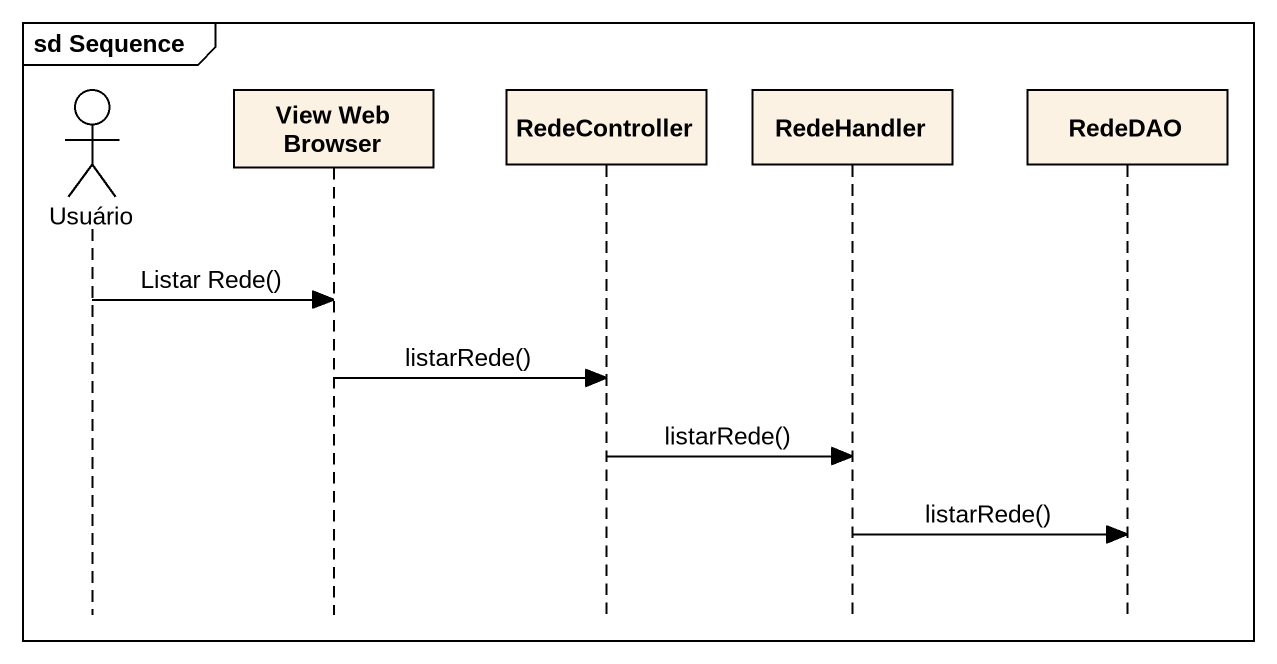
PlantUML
@startuml
mainframe sd Sequence
hide footbox
actor Usuário
participant "View Web Browser" as View_Web_Browser
participant RedeController
participant RedeHandler
participant RedeDAO

Usuário -> View_Web_Browser : Listar Rede()
View_Web_Browser -> RedeController : listarRede()
RedeController -> RedeHandler : listarRede()
RedeHandler -> RedeDAO : listarRede()
@enduml
